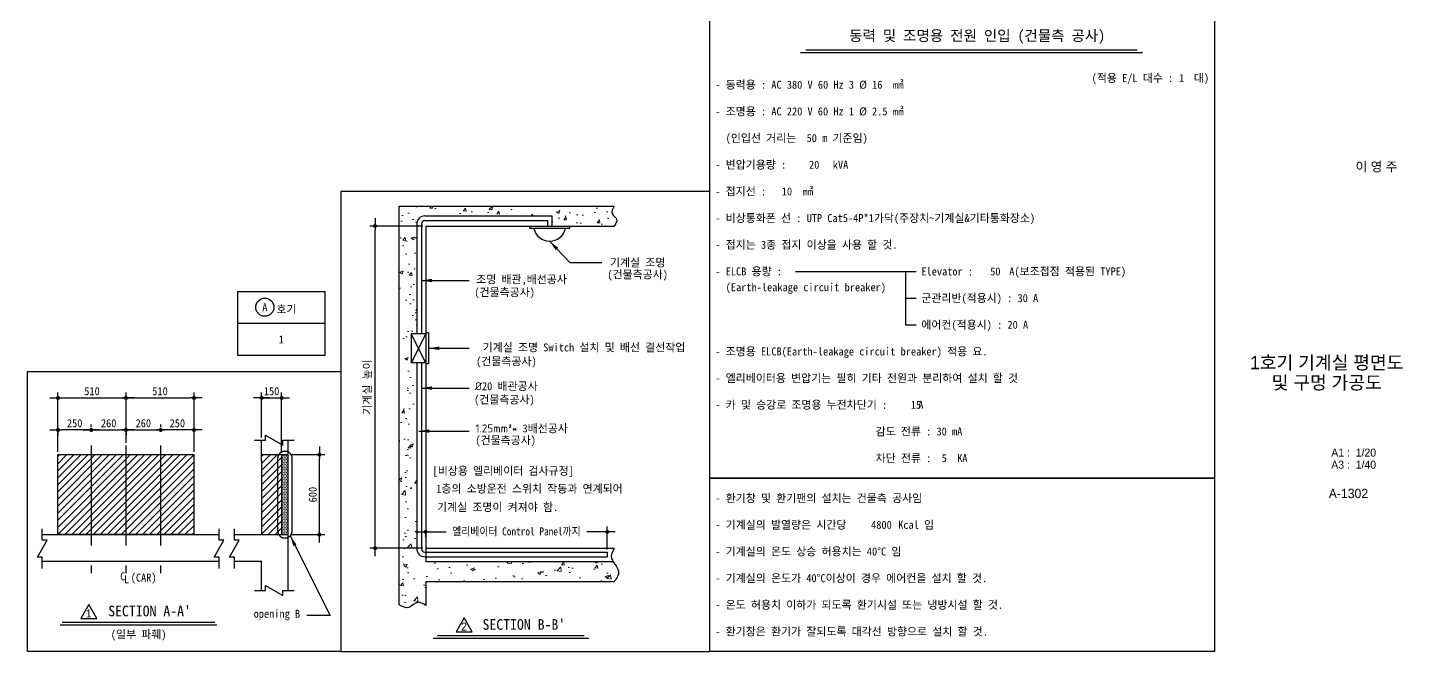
# Model space of a CAD drawing. Extents: x -9109 to 174251, y 57759 to 115528.
# Drawn here: x 46862 to 57173, y 98509 to 103188 of the extents above; entities that cross this region are included whole.
import ezdxf
from ezdxf.enums import TextEntityAlignment as Align

# ---------------------------------------------------------------- set-up
doc = ezdxf.new("R2010")
doc.units = 0
doc.header["$LTSCALE"] = 600
doc.header["$MEASUREMENT"] = 0
for name, pattern in [('CENTER', [2, 1.25, -0.25, 0.25, -0.25]), ('PHANTOM', [2.5, 1.25, -0.25, 0.25, -0.25, 0.25, -0.25]), ('PHANTOM2', [31.75, 15.875, -3.175, 3.175, -3.175, 3.175, -3.175])]:
    doc.linetypes.add(name, pattern=pattern)
doc.layers.get('0').update_dxf_attribs({"linetype": 'CONTINUOUS'})
for name, color, linetype in [('1', 3, 'CONTINUOUS'), ('3', 1, 'CENTER'), ('4', 6, 'PHANTOM'), ('7', 7, 'CONTINUOUS'), ('A-BORD-TEXT', 3, 'CONTINUOUS'), ('A-DIMS', 7, 'CONTINUOUS')]:
    doc.layers.add(name, color=color, linetype=linetype)
for name, color, linetype, lineweight in [('A-MKXS-LEAD', 7, 'CONTINUOUS', 25), ('A-MKXS-TEXT1', 3, 'CONTINUOUS', 25), ('A-XXXX-HATC', 8, 'CONTINUOUS', 18), ('A-XXXX-TABL', 7, 'CONTINUOUS', 25), ('A-XXXX-TXT1', 3, 'CONTINUOUS', 25)]:
    doc.layers.add(name, color=color, linetype=linetype, lineweight=lineweight)
doc.styles.add('HY울릉도L', font='')
doc.styles.add('OTIS', font='')
doc.styles.add('굴림', font='')
doc.styles.add('돋움체', font='')
doc.styles.add('맑은고딕', font='')
doc.styles.get('HY울릉도L').set_extended_font_data('Dotum')
doc.styles.get('OTIS').set_extended_font_data('Dotum')
doc.styles.get('굴림').set_extended_font_data('Dotum')
doc.styles.get('돋움체').set_extended_font_data('DotumChe')
doc.styles.get('맑은고딕').set_extended_font_data('Dotum')
doc.dimstyles.new('CDIM', dxfattribs={"dimtxt": 3, "dimasz": 1.5, "dimexe": 2, "dimexo": 1, "dimgap": 1, "dimtad": 1, "dimdec": 0, "dimrnd": 0.5, "dimzin": 0, "dimdsep": 32, "dimlunit": 6, "dimtxsty": 'HY울릉도L', "dimblk1": '_CIDOT', "dimblk2": '_CIDOT', "dimsah": 1, "dimcen": 5.5, "dimclrd": 2, "dimclre": 2, "dimclrt": 7, "dimadec": 0, "dimazin": 0, "dimtfac": 1, "dimtdec": 0, "dimtix": 1, "dimtmove": 2, "dimatfit": 1, "dimldrblk": '_CIDOT', "dimfxl": 1, "dimtolj": 1, "dimtzin": 0, "dimlwd": -1, "dimarcsym": 0})
doc.dimstyles.new('OTIS', dxfattribs={"dimscale": 100, "dimtxt": 2.25, "dimasz": 2, "dimexe": 0.8, "dimexo": 0.8, "dimgap": 0.7, "dimtad": 1, "dimdsep": 46, "dimtxsty": '굴림', "dimblk": 'DOT', "dimcen": 0, "dimclrd": 3, "dimclre": 3, "dimclrt": 3, "dimadec": 0, "dimazin": 0, "dimtfac": 1, "dimtmove": 0, "dimatfit": 3, "dimfxl": 1, "dimtolj": 1, "dimarcsym": 0})

# ---------------------------------------------------------------- blocks, each defined once
blk = doc.blocks.new('_CIDOT')
at = {"color": 0, "linetype": 'ByBlock'}
blk.add_line((2, 0), (-1, 0), dxfattribs=at)
at = {"color": 0, "linetype": 'ByBlock', "const_width": 0.5}
blk.add_lwpolyline([(-0.25, 0, 1), (0.25, 0, 1)], format="xyb", close=True, dxfattribs=at)
blk = doc.blocks.new('*D641')
at = {"layer": 'A-DIMS', "lineweight": -2, "transparency": 16777216}
for p, q in [((48838, 99985), (49091, 99985)), ((48838, 99385), (49091, 99385))]:
    blk.add_line(p, q, dxfattribs=at)
at = {"layer": 'A-DIMS', "transparency": 16777216}
blk.add_line((49051, 99415), (49051, 99955), dxfattribs=at)
at = {"layer": 'A-DIMS', "transparency": 16777216, "xscale": 30, "yscale": 30, "zscale": 30}
for p, rotation in [((49051, 99985), 90), ((49051, 99385), 270)]:
    blk.add_blockref('_CIDOT', p, dxfattribs=dict(at, rotation=rotation))
at = {"layer": 'A-DIMS', "color": 3, "transparency": 16777216, "insert": (49001, 99685), "char_height": 60, "attachment_point": 5, "rotation": 90, "style": '돋움체'}
blk.add_mtext('\\A1;600', dxfattribs=at)
blk = doc.blocks.new('*D642')
at = {"layer": 'A-DIMS', "lineweight": -2, "transparency": 16777216}
for p, q in [((48618, 100114), (48618, 100450)), ((48768, 100005), (48768, 100450))]:
    blk.add_line(p, q, dxfattribs=at)
at = {"layer": 'A-DIMS', "transparency": 16777216}
for p, q in [((48588, 100410), (48558, 100410)), ((48618, 100410), (48768, 100410)), ((48798, 100410), (48828, 100410))]:
    blk.add_line(p, q, dxfattribs=at)
at = {"layer": 'A-DIMS', "transparency": 16777216, "xscale": 30, "yscale": 30, "zscale": 30}
blk.add_blockref('_CIDOT', (48618, 100410), dxfattribs=at)
at = {"layer": 'A-DIMS', "transparency": 16777216, "xscale": 30, "yscale": 30, "zscale": 30, "rotation": 180}
blk.add_blockref('_CIDOT', (48768, 100410), dxfattribs=at)
at = {"layer": 'A-DIMS', "color": 3, "transparency": 16777216, "insert": (48693, 100460), "char_height": 60, "attachment_point": 5, "style": '돋움체'}
blk.add_mtext('\\A1;150', dxfattribs=at)
blk = doc.blocks.new('*D643')
at = {"layer": 'A-DIMS', "lineweight": -2, "transparency": 16777216}
for p, q in [((47091, 100005), (47091, 100450)), ((47601, 100074), (47601, 100450))]:
    blk.add_line(p, q, dxfattribs=at)
at = {"layer": 'A-DIMS', "transparency": 16777216}
blk.add_line((47121, 100410), (47571, 100410), dxfattribs=at)
at = {"layer": 'A-DIMS', "transparency": 16777216, "xscale": 30, "yscale": 30, "zscale": 30, "rotation": 180}
blk.add_blockref('_CIDOT', (47091, 100410), dxfattribs=at)
at = {"layer": 'A-DIMS', "transparency": 16777216, "xscale": 30, "yscale": 30, "zscale": 30}
blk.add_blockref('_CIDOT', (47601, 100410), dxfattribs=at)
at = {"layer": 'A-DIMS', "color": 3, "transparency": 16777216, "insert": (47346, 100460), "char_height": 60, "attachment_point": 5, "style": '돋움체'}
blk.add_mtext('\\A1;510', dxfattribs=at)
blk = doc.blocks.new('*D644')
at = {"layer": 'A-DIMS', "lineweight": -2, "transparency": 16777216}
for p, q in [((47601, 100074), (47601, 100450)), ((48111, 100005), (48111, 100450))]:
    blk.add_line(p, q, dxfattribs=at)
at = {"layer": 'A-DIMS', "transparency": 16777216}
blk.add_line((47631, 100410), (48081, 100410), dxfattribs=at)
at = {"layer": 'A-DIMS', "transparency": 16777216, "xscale": 30, "yscale": 30, "zscale": 30, "rotation": 180}
blk.add_blockref('_CIDOT', (47601, 100410), dxfattribs=at)
at = {"layer": 'A-DIMS', "transparency": 16777216, "xscale": 30, "yscale": 30, "zscale": 30}
blk.add_blockref('_CIDOT', (48111, 100410), dxfattribs=at)
at = {"layer": 'A-DIMS', "color": 3, "transparency": 16777216, "insert": (47856, 100460), "char_height": 60, "attachment_point": 5, "style": '돋움체'}
blk.add_mtext('\\A1;510', dxfattribs=at)
blk = doc.blocks.new('*D645')
at = {"layer": 'A-DIMS', "lineweight": -2, "transparency": 16777216}
for p, q in [((47341, 100190), (47341, 100210)), ((47601, 100151), (47601, 100130))]:
    blk.add_line(p, q, dxfattribs=at)
at = {"layer": 'A-DIMS', "transparency": 16777216}
blk.add_line((47371, 100170), (47571, 100170), dxfattribs=at)
at = {"layer": 'A-DIMS', "transparency": 16777216, "xscale": 30, "yscale": 30, "zscale": 30, "rotation": 180}
blk.add_blockref('_CIDOT', (47341, 100170), dxfattribs=at)
at = {"layer": 'A-DIMS', "transparency": 16777216, "xscale": 30, "yscale": 30, "zscale": 30}
blk.add_blockref('_CIDOT', (47601, 100170), dxfattribs=at)
at = {"layer": 'A-DIMS', "color": 3, "transparency": 16777216, "insert": (47471, 100220), "char_height": 60, "attachment_point": 5, "style": '돋움체'}
blk.add_mtext('\\A1;260', dxfattribs=at)
blk = doc.blocks.new('*D646')
at = {"layer": 'A-DIMS', "lineweight": -2, "transparency": 16777216}
for p, q in [((47601, 100190), (47601, 100210)), ((47861, 100190), (47861, 100210))]:
    blk.add_line(p, q, dxfattribs=at)
at = {"layer": 'A-DIMS', "transparency": 16777216}
blk.add_line((47631, 100170), (47831, 100170), dxfattribs=at)
at = {"layer": 'A-DIMS', "transparency": 16777216, "xscale": 30, "yscale": 30, "zscale": 30, "rotation": 180}
blk.add_blockref('_CIDOT', (47601, 100170), dxfattribs=at)
at = {"layer": 'A-DIMS', "transparency": 16777216, "xscale": 30, "yscale": 30, "zscale": 30}
blk.add_blockref('_CIDOT', (47861, 100170), dxfattribs=at)
at = {"layer": 'A-DIMS', "color": 3, "transparency": 16777216, "insert": (47731, 100220), "char_height": 60, "attachment_point": 5, "style": '돋움체'}
blk.add_mtext('\\A1;260', dxfattribs=at)
blk = doc.blocks.new('*D934')
at = {"layer": 'A-DIMS', "lineweight": -2, "transparency": 16777216}
for p, q in [((47091, 100151), (47091, 100130)), ((47341, 100190), (47341, 100210))]:
    blk.add_line(p, q, dxfattribs=at)
at = {"layer": 'A-DIMS', "transparency": 16777216}
blk.add_line((47311, 100170), (47121, 100170), dxfattribs=at)
at = {"layer": 'A-DIMS', "transparency": 16777216, "xscale": 30, "yscale": 30, "zscale": 30, "rotation": 180}
blk.add_blockref('_CIDOT', (47091, 100170), dxfattribs=at)
at = {"layer": 'A-DIMS', "transparency": 16777216, "xscale": 30, "yscale": 30, "zscale": 30}
blk.add_blockref('_CIDOT', (47341, 100170), dxfattribs=at)
at = {"layer": 'A-DIMS', "color": 3, "transparency": 16777216, "insert": (47216, 100220), "char_height": 60, "attachment_point": 5, "style": '돋움체'}
blk.add_mtext('\\A1;250', dxfattribs=at)
blk = doc.blocks.new('*D935')
at = {"layer": 'A-DIMS', "lineweight": -2, "transparency": 16777216}
for p, q in [((47861, 100190), (47861, 100210)), ((48111, 100190), (48111, 100210))]:
    blk.add_line(p, q, dxfattribs=at)
at = {"layer": 'A-DIMS', "transparency": 16777216}
blk.add_line((48081, 100170), (47891, 100170), dxfattribs=at)
at = {"layer": 'A-DIMS', "transparency": 16777216, "xscale": 30, "yscale": 30, "zscale": 30, "rotation": 180}
blk.add_blockref('_CIDOT', (47861, 100170), dxfattribs=at)
at = {"layer": 'A-DIMS', "transparency": 16777216, "xscale": 30, "yscale": 30, "zscale": 30}
blk.add_blockref('_CIDOT', (48111, 100170), dxfattribs=at)
at = {"layer": 'A-DIMS', "color": 3, "transparency": 16777216, "insert": (47986, 100220), "char_height": 60, "attachment_point": 5, "style": '돋움체'}
blk.add_mtext('\\A1;250', dxfattribs=at)
blk = doc.blocks.new('*D996')
at = {"layer": 'A-DIMS', "transparency": 16777216}
for p, q in [((49878, 99406), (50002, 99406)), ((51180, 99406), (51056, 99406))]:
    blk.add_line(p, q, dxfattribs=at)
at = {"layer": 'A-DIMS', "lineweight": -2, "transparency": 16777216}
for p, q in [((51210, 99274), (51210, 99446)), ((49848, 99390), (49848, 99366))]:
    blk.add_line(p, q, dxfattribs=at)
at = {"layer": 'A-DIMS', "transparency": 16777216, "xscale": 30, "yscale": 30, "zscale": 30, "rotation": 180}
blk.add_blockref('_CIDOT', (49848, 99406), dxfattribs=at)
at = {"layer": 'A-DIMS', "transparency": 16777216, "xscale": 30, "yscale": 30, "zscale": 30}
blk.add_blockref('_CIDOT', (51210, 99406), dxfattribs=at)
at = {"layer": 'A-DIMS', "color": 3, "transparency": 16777216, "insert": (50529, 99406), "char_height": 60, "attachment_point": 5, "style": '돋움체'}
blk.add_mtext('\\A1;{\\W0.9;\\C4;엘리베이터 Control Panel까지}', dxfattribs=at)
blk = doc.blocks.new('*D997')
at = {"layer": 'A-DIMS', "lineweight": -2, "transparency": 16777216}
for p, q in [((49828, 101699), (49429, 101699)), ((49828, 99283), (49429, 99283))]:
    blk.add_line(p, q, dxfattribs=at)
at = {"layer": 'A-DIMS', "transparency": 16777216}
blk.add_line((49469, 99313), (49469, 101669), dxfattribs=at)
at = {"layer": 'A-DIMS', "transparency": 16777216, "xscale": 30, "yscale": 30, "zscale": 30}
for p, rotation in [((49469, 101699), 90), ((49469, 99283), 270)]:
    blk.add_blockref('_CIDOT', p, dxfattribs=dict(at, rotation=rotation))
at = {"layer": 'A-DIMS', "color": 3, "transparency": 16777216, "insert": (49413, 100491), "char_height": 60, "attachment_point": 5, "rotation": 90, "style": '돋움체'}
blk.add_mtext('\\A1;기계실 높이', dxfattribs=at)

msp = doc.modelspace()

# ---------------------------------------------------------------- hatches: boundary and pattern name
h = msp.add_hatch()
h.set_pattern_fill('ANSI31', color=3, scale=300)
h.set_pattern_definition([(45, (-175705.516, 92965.22), (-26.516504, 26.516504), [])])
h.paths.add_polyline_path([(47090.5, 99984.7), (48110.5, 99984.7), (48110.5, 99384.7), (47090.5, 99384.7)])
h = msp.add_hatch()
h.set_pattern_fill('ANSI31', color=3, scale=300)
h.set_pattern_definition([(45, (48126.85, 102874.7), (-26.5165, 26.5165), [])])
h.paths.add_polyline_path([(48767.9, 99984.7), (48617.9, 99984.7), (48617.9, 99934.7), (48617.9, 99384.7), (48767.9, 99384.7)])
h = msp.add_hatch()
h.set_pattern_fill('DOTS', color=3, scale=200)
h.set_pattern_definition([(0, (-140507.118, 96501.242), (6.25, 12.5), [0, -12.5])])
h.paths.add_polyline_path([(48817.9, 99984.7), (48767.9, 99984.7), (48767.9, 99384.7), (48817.9, 99384.7)])
at = {"layer": 'A-XXXX-HATC'}
h = msp.add_hatch(dxfattribs=at)
h.set_pattern_fill('AR-CONC', color=256, scale=35, style=0)
h.set_pattern_definition([(50, (0, 0), (251.04106, -21.96325), [26.25, -288.75]), (355, (0, 0), (-48.56297, 263.26725), [21, -231]), (100.45144, (20.92, -1.83), (202.4781, 241.304), [22.30907, -245.39974]), (46.1842, (0, 70), (373.5345, -57.93175), [39.375, -433.125]), (96.63564, (31.13, 65.17), (327.1317, 340.9415), [33.4636, -368.0998]), (351.18416, (0, 70), (327.1317, 340.9415), [31.5, -346.5]), (21, (35, 52.5), (208.91747, -140.9166), [26.25, -288.75]), (326, (35, 52.5), (85.16037, 253.8025), [21, -231]), (71.45144, (52.4, 40.76), (294.07783, 112.8859), [22.30907, -245.39974]), (37.5, (0, 0), (4.25595, 116.51285), [0, -228.2, 0, -234.5, 0, -231.875]), (7.5, (0, 0), (92.07434, 138.0441), [0, -133.7, 0, -222.95, 0, -88.375]), (327.5, (-78.05, 0), (186.83785, -7.894205), [0, -87.5, 0, -273, 0, -362.25]), (317.5, (-113.05, 0), (204.11516, 35.03674), [0, -113.75, 0, -181.3, 0, -257.25])])
edge = h.paths.add_edge_path()
edge.add_line((49648.3, 101849), (49648.3, 98857.3))
edge.add_spline(control_points=[(49648.3, 98857.3), (49673.8, 98844.6), (49725.3, 98818.7), (49784.4, 98897.5), (49828.5, 98866.4), (49848.3, 98852.5)], knot_values=[0, 0, 0, 0, 76.3661019, 154.4497305, 217.81344, 217.81344, 217.81344, 217.81344], degree=3, periodic=0)
edge.add_line((49848.3, 98852.5), (49848.3, 99032.6))
edge.add_line((49848.3, 99032.6), (51262.3, 99032.6))
edge.add_spline(control_points=[(51262.3, 99032.6), (51279.5, 99057.8), (51314.4, 99108.9), (51269.4, 99157.6), (51253.8, 99182.6)], knot_values=[108.2207165, 108.2207165, 108.2207165, 108.2207165, 189.889515, 273.6505776, 273.6505776, 273.6505776, 273.6505776], degree=3, periodic=0)
edge.add_line((51253.8, 99182.6), (49848.3, 99182.6))
edge.add_line((49848.3, 99182.6), (49848.3, 99218.6))
edge.add_line((49848.3, 99218.6), (49841.4, 99218.6))
edge.add_arc((49841.4, 99278.6), 60, 180, 270, ccw=False)
edge.add_line((49781.4, 99278.6), (49781.4, 100673.3))
edge.add_line((49781.4, 100673.3), (49740.2, 100673.3))
edge.add_line((49740.2, 100673.3), (49740.2, 100890.9))
edge.add_line((49740.2, 100890.9), (49781.4, 100890.9))
edge.add_line((49781.4, 100890.9), (49781.4, 101715.2))
edge.add_arc((49841.4, 101715.2), 60, 90, 180, ccw=False)
edge.add_line((49841.4, 101775.2), (50795.3, 101775.2))
edge.add_line((50795.3, 101775.2), (50795.3, 101699))
edge.add_line((50795.3, 101699), (50926.5, 101699))
edge.add_line((50926.5, 101699), (51262.3, 101699))
edge.add_spline(control_points=[(51262.3, 101699), (51274, 101717.5), (51296.9, 101753.6), (51228.7, 101790.2), (51250.6, 101828.6), (51262.3, 101849)], knot_values=[0, 0, 0, 0, 55.0126751, 107.7399806, 167.1192497, 167.1192497, 167.1192497, 167.1192497], degree=3, periodic=0)
edge.add_line((51262.3, 101849), (49648.3, 101849))

# ---------------------------------------------------------------- linework, layer by layer
for p, q in [((49648.3, 98857.3), (49648.3, 101849)), ((49648.3, 101849), (51262.3, 101849)), ((49848.3, 101699), (49848.3, 99182.6)), ((49848.3, 101699), (51262.3, 101699)), ((49848.3, 100890.9), (49740.2, 100890.9)), ((49870.1, 100898.4), (49848.3, 100898.4)), ((49848.3, 100673.3), (49740.2, 100673.3)), ((49870.1, 100665.8), (49848.3, 100665.8)), ((48617.9, 99934.7), (48617.9, 100093.6)), ((48817.9, 98966.8), (48817.9, 100093.6)), ((48617.9, 99984.7), (48767.9, 99984.7)), ((48617.9, 99934.7), (48617.9, 99384.7)), ((48767.9, 99984.7), (48817.9, 99984.7)), ((48767.9, 99984.7), (48767.9, 99384.7)), ((46973.6, 99384.7), (48298.4, 99384.7)), ((48413.4, 99384.7), (48767.9, 99384.7)), ((48767.9, 99384.7), (48817.9, 99384.7)), ((46973.6, 99184.7), (48298.4, 99184.7)), ((48413.4, 99184.7), (48617.9, 99184.7)), ((48617.9, 98966.8), (48617.9, 99184.7)), ((49848.3, 99182.6), (51253.8, 99182.6)), ((49848.3, 99032.6), (51262.3, 99032.6)), ((49848.3, 99032.6), (49848.3, 98852.5))]:
    msp.add_line(p, q)
at = {"color": 7}
for p, q in [((49740.2, 100890.9), (49740.2, 100673.3)), ((49848.3, 100898.4), (49848.3, 100665.8)), ((49870.1, 100898.4), (49870.1, 100665.8))]:
    msp.add_line(p, q, dxfattribs=at)
at = {"color": 3, "linetype": 'PHANTOM2'}
msp.add_line((49848.3, 99282.6), (51262.3, 99282.6), dxfattribs=at)
at = {"color": 3}
for p, q in [((47108.3, 98708.6), (48283.3, 98708.6)), ((47123.1, 98728.2), (48267.5, 98728.2))]:
    msp.add_line(p, q, dxfattribs=at)
for points in [[(48563.9, 100093.6), (48648.1, 100093.6), (48648.1, 100130.8), (48777.8, 100056.3), (48777.8, 100093.6), (48861.7, 100093.6)], [(46973.6, 99130.8), (46973.6, 99215), (46936.3, 99215), (47010.9, 99344.6), (46973.6, 99344.6), (46973.6, 99428.6)], [(48298.4, 99130.8), (48298.4, 99215), (48261.1, 99215), (48335.7, 99344.6), (48298.4, 99344.6), (48298.4, 99428.6)], [(48413.4, 99130.8), (48413.4, 99215), (48376.1, 99215), (48450.7, 99344.6), (48413.4, 99344.6), (48413.4, 99428.6)], [(48563.9, 98966.8), (48648.1, 98966.8), (48648.1, 99004.1), (48777.8, 98929.5), (48777.8, 98966.8), (48861.7, 98966.8)]]:
    msp.add_lwpolyline(points)
msp.add_lwpolyline([(47090.5, 99984.7), (48110.5, 99984.7), (48110.5, 99384.7), (47090.5, 99384.7)], close=True)
at = {"color": 4, "linetype": 'Continuous'}
for points in [[(47261.7, 98755.6), (47381.7, 98755.6), (47321.7, 98860.6), (47261.7, 98755.6)], [(50075.5, 98656.5), (50195.5, 98656.5), (50135.5, 98761.5), (50075.5, 98656.5)]]:
    msp.add_lwpolyline(points, dxfattribs=at)
at = {"layer": '1'}
for p, q in [((52658, 103000.5), (55222, 103000.5)), ((52698, 103020.5), (55182, 103020.5)), ((49842.4, 101775.2), (50795.3, 101775.2)), ((50795.3, 101775.2), (50795.3, 101699)), ((49781.4, 101715.2), (49781.4, 100890.9)), ((49816.4, 101715.2), (49816.4, 100890.9)), ((49841.4, 101740.2), (50761.1, 101740.2)), ((50627.9, 101699), (50926.5, 101699)), ((50627.9, 101681.2), (50627.9, 101699)), ((50926.5, 101681.2), (50627.9, 101681.2)), ((50761.1, 101740.2), (50761.1, 101699)), ((50926.5, 101699), (50926.5, 101681.2)), ((49848.3, 100890.9), (49740.2, 100673.3)), ((49848.3, 100673.3), (49740.2, 100890.9)), ((49781.4, 100673.3), (49781.4, 99278.6)), ((49816.4, 100673.3), (49816.4, 99278.6)), ((49841.4, 99253.6), (51210.1, 99253.6)), ((49842.4, 99218.6), (51210.1, 99218.6)), ((51210.1, 99253.6), (51210.1, 99218.6)), ((49903.3, 98608.6), (51071.4, 98608.6)), ((49936.9, 98629.1), (51035.3, 98629.1))]:
    msp.add_line(p, q, dxfattribs=at)
msp.add_circle((48641.9, 101090.2), 68.1, dxfattribs=at)
for centre, radius, start, end in [((49841.4, 101715.2), 60, 90, 180), ((49841.4, 101715.2), 25, 90, 180), ((50777.7, 101706.3), 121.1, 191.93199, 348.06801), ((49841.4, 99278.6), 60, 180, 270), ((49841.4, 99278.6), 25, 180, 270)]:
    msp.add_arc(centre, radius, start, end, dxfattribs=at)
for points in [[(51262.3, 101849), (51246.4, 101791.8), (51279.9, 101751.1), (51262.3, 101699)], [(51262.3, 99282.6), (51239.1, 99221.3), (51294.5, 99107.7), (51262.3, 99032.6)], [(49848.3, 98852.5), (49790.2, 98877.7), (49722.4, 98839), (49648.3, 98857.3)]]:
    msp.add_spline(points, degree=3, dxfattribs=at)
at = {"layer": '3'}
for p, q in [((47340.5, 100054), (47340.5, 99097)), ((47600.5, 100054), (47600.5, 99097)), ((47860.5, 100054), (47860.5, 99097))]:
    msp.add_line(p, q, dxfattribs=at)
at = {"layer": '4'}
msp.add_lwpolyline([(48792.9, 99359.7), (48792.9, 99359.7, 0.4142136), (48847.9, 99414.7), (48847.9, 99954.7, 0.4142136), (48792.9, 100009.7), (48792.9, 100009.7, 0.4142136), (48737.9, 99954.7), (48737.9, 99414.7, 0.4142136)], format="xyb", close=True, dxfattribs=at)
at = {"layer": '7', "color": 3}
msp.add_line((49848.3, 99388.4), (49848.3, 99410.2), dxfattribs=at)
at = {"layer": 'A-MKXS-LEAD'}
for p, q in [((51169.2, 101423.8), (50931, 101423.8)), ((49132.1, 98778.8), (48958.1, 98778.8))]:
    msp.add_line(p, q, dxfattribs=at)
at = {"layer": 'A-MKXS-TEXT1'}
for p, q in [((52621.8, 101358.6), (53524.8, 101358.6)), ((53444.8, 101358.6), (53444.8, 100958.6)), ((53444.8, 101158.6), (53524.8, 101158.6)), ((53444.8, 100958.6), (53524.8, 100958.6))]:
    msp.add_line(p, q, dxfattribs=at)
at = {"layer": 'A-XXXX-TABL'}
msp.add_line((49092.4, 100968.6), (48439, 100968.6), dxfattribs=at)
for points in [[(51980, 103308.6), (55762.4, 103308.6), (55762.4, 99808.6), (51980, 99808.6)], [(51980, 101958.6), (49212.4, 101958.6), (49212.4, 98508.6), (51980, 98508.6)], [(48439, 101208.6), (49092.4, 101208.6), (49092.4, 100728.6), (48439, 100728.6)], [(46862.4, 100608.6), (49212.4, 100608.6), (49212.4, 98508.6), (46862.4, 98508.6)], [(51980, 99808.6), (55762.4, 99808.6), (55762.4, 98508.6), (51980, 98508.6)]]:
    msp.add_lwpolyline(points, close=True, dxfattribs=at)

# ---------------------------------------------------------------- texts
at = {"color": 4, "linetype": 'Continuous', "style": 'OTIS'}
for s, p in [('1', (47321.7, 98794.1)), ('2', (50135.5, 98695))]:
    msp.add_text(s, height=60, dxfattribs=at).set_placement(p, align=Align.MIDDLE_CENTER)
at = {"layer": 'A-BORD-TEXT', "style": '맑은고딕'}
msp.add_text('이 영 주', height=70, dxfattribs=at).set_placement((57135.1, 102109), align=Align.RIGHT)
at = {"layer": 'A-MKXS-TEXT1', "style": '돋움체'}
for s, height, p in [('동력 및 조명용 전원 인입 (건물측 공사)', 80, (53983.2, 103086.6)), ('opening B', 60, (48732.6, 98761.8))]:
    msp.add_text(s, height=height, dxfattribs=at).set_placement(p, align=Align.CENTER)
for s, p in [('- 동력용 : AC 380 V 60 Hz 3 %%C 16  ㎟', (52020, 102758.6)), ('- 조명용 : AC 220 V 60 Hz 1 %%C 2.5 ㎟', (52020, 102558.6)), ('  (인입선 거리는  50 m 기준임)', (52020, 102358.6)), ('- 변압기용량 :         kVA', (52020, 102158.6)), ('- 접지선 :       ㎟ ', (52020, 101958.6)), ('- 비상통화폰 선 : UTP Cat5-4P*1가닥(주장치~기계실&기타통화장소)', (52020, 101758.6)), ('- 접지는 3종 접지 이상을 사용 할 것.', (52020, 101558.6)), ('- ELCB 용량 : ', (52020, 101358.6)), ('Elevator :       A(보조접점 적용된 TYPE)', (53564.8, 101358.6)), ('  (Earth-leakage circuit breaker)', (52020, 101240.1)), ('군관리반(적용시) : 30 A', (53564.8, 101158.6)), ('에어컨(적용시) : 20 A', (53564.8, 100958.6)), ('- 조명용 ELCB(Earth-leakage circuit breaker) 적용 요.', (52020, 100758.6)), ('- 엘리베이터용 변압기는 필히 기타 전원과 분리하여 설치 할 것', (52020, 100558.6)), ('- 카 및 승강로 조명용 누전차단기 :      A', (52020, 100358.6)), ('                               감도 전류 : 30 mA', (52020, 100158.6)), ('                               차단 전류 :  5  KA', (52020, 99958.6)), ('- 환기창 및 환기팬의 설치는 건물측 공사임', (52020, 99658.6)), ('- 기계실의 발열량은 시간당          Kcal 임', (52020, 99458.6)), ('4800', (53188.1, 99458.6)), ('- 기계실의 온도 상승 허용치는 40%%DC 임', (52020, 99258.6)), ('- 기계실의 온도가 40%%dC이상이 경우 에어컨을 설치 할 것.', (52020, 99058.6)), ('- 온도 허용치 이하가 되도록 환기시설 또는 냉방시설 할 것.', (52020, 98858.6)), ('- 환기창은 환기가 잘되도록 대각선 방향으로 설치 할 것.', (52020, 98658.6))]:
    msp.add_text(s, height=60, dxfattribs=at).set_placement(p, align=Align.MIDDLE_LEFT)
msp.add_text('(적용 E/L 대수 :    대)', height=60, dxfattribs=at).set_placement((55722.4, 102808.6), align=Align.MIDDLE_RIGHT)
for s, p in [('1', (55517, 102808.6)), ('20', (52761.4, 102158.6)), ('10', (52556.9, 101958.6)), ('50', (54119.8, 101358.6)), ('A', (48641.9, 101090.2)), ('1', (48765.7, 100848.6)), ('15', (53524.9, 100358.6)), ('(일부 파훼)', (47695.8, 98636.7))]:
    msp.add_text(s, height=60, dxfattribs=at).set_placement(p, align=Align.MIDDLE_CENTER)
for s, height, p in [('호기', 60, (48728.9, 101044.7)), ('[비상용 엘리베이터 검사규정]', 60, (49900.2, 99833.4)), ('1층의 소방운전 스위치 작동과 연계되어', 60, (49927, 99699.4)), ('기계실 조명이 켜져야 함.', 60, (49933.6, 99561.4)), ('C', 60, (47557.4, 99042.5)), ('(CAR)', 60, (47636.5, 99032.4)), ('L', 60, (47586.5, 99020.3)), ("SECTION A-A'", 80, (47467.5, 98772.4)), ("SECTION B-B'", 80, (50274.1, 98671.4))]:
    msp.add_text(s, height=height, dxfattribs=at).set_placement(p)
at = {"layer": 'A-MKXS-TEXT1', "char_height": 60, "attachment_point": 5, "style": '돋움체'}
for s, insert in [('\\A1;기계실 조명', (51437.7, 101422)), ('\\A1;(건물측공사)', (51437.7, 101327.9)), ('\\A1;조명 배관,배선공사', (50567, 101291.7)), ('\\A1;(건물측공사)', (50440.1, 101194.4)), ('\\A1;기계실 조명 Switch 설치 및 배선 결선작업', (51035.3, 100785.5)), ('\\A1;(건물측공사)', (50453.4, 100676.5)), ('\\A1;{\\fISOCPEUR|b0|i0|c0|p34;%%C}20 배관공사', (50453, 100494.9)), ('\\A1;(건물측공사)', (50438.2, 100389.4)), ('\\A1;{\\fISOCPEUR|b0|i0|c0|p34;1.25mm²*} 3배선공사', (50568, 100178.3)), ('\\A1;(건물측공사)', (50447.7, 100084.4))]:
    msp.add_mtext(s, dxfattribs=dict(at, insert=insert))
at = {"layer": 'A-XXXX-TXT1', "style": '맑은고딕'}
for s, p in [('1호기 기계실 평면도', (56604.9, 100675.1)), ('및 구멍 가공도', (56604.9, 100525.1))]:
    msp.add_text(s, height=100, dxfattribs=at).set_placement(p, align=Align.MIDDLE_CENTER)
for s, height, p in [('A1 :  1/20', 60, (56974.5, 99970)), ('A3 :  1/40', 60, (56974.5, 99879.3)), ('A-1302', 70, (56914.9, 99658.5))]:
    msp.add_text(s, height=height, dxfattribs=at).set_placement(p, align=Align.RIGHT)

# ---------------------------------------------------------------- dimensions: what is measured, and where the dimension line sits
at = {"layer": 'A-DIMS'}
dim = msp.add_linear_dim(base=(49468.9, 101699), p1=(49848.3, 99282.6), p2=(49848.3, 101699), angle=90, text='기계실 높이', dimstyle='CDIM', override={"dimscale": 20, "dimtxsty": '돋움체', "dimclrd": 256, "dimclre": 256, "dimclrt": 3}, dxfattribs=at)
dim.commit()
dim.dimension.update_dxf_attribs({"geometry": '*D997', "text_midpoint": (49412.8, 100490.8)})
for base, p1, p2, picture, middle in [((47600.5, 100410.2), (47090.5, 99984.7), (47600.5, 100054), '*D643', (47345.5, 100460.2)), ((48110.5, 100410.2), (47600.5, 100054), (48110.5, 99984.7), '*D644', (47855.5, 100460.2)), ((48767.9, 100410.2), (48617.9, 100093.6), (48767.9, 99984.7), '*D642', (48692.9, 100460.2)), ((47600.5, 100170.2), (47340.5, 100170.2), (47600.5, 100170.7), '*D645', (47470.5, 100220.2)), ((47860.5, 100170.2), (47600.5, 100170.2), (47860.5, 100170.2), '*D646', (47730.5, 100220.2))]:
    dim = msp.add_linear_dim(base=base, p1=p1, p2=p2, dimstyle='CDIM', override={"dimscale": 20, "dimtxsty": '돋움체', "dimclrd": 256, "dimclre": 256, "dimclrt": 3}, dxfattribs=at)
    dim.commit()
    dim.dimension.update_dxf_attribs({"geometry": picture, "text_midpoint": middle})
for base, p1, p2, angle, picture, middle in [((47090.5, 100170.2), (47340.5, 100170.2), (47090.5, 100170.7), 180, '*D934', (47215.5, 100220.2)), ((47860.5, 100170.2), (48110.5, 100170.2), (47860.5, 100170.2), 180, '*D935', (47985.5, 100220.2)), ((49050.6, 99984.7), (48817.9, 99384.7), (48817.9, 99984.7), 90, '*D641', (49000.5, 99684.7))]:
    dim = msp.add_linear_dim(base=base, p1=p1, p2=p2, angle=angle, dimstyle='CDIM', override={"dimscale": 20, "dimtxsty": '돋움체', "dimclrd": 256, "dimclre": 256, "dimclrt": 3}, dxfattribs=at)
    dim.commit()
    dim.dimension.update_dxf_attribs({"geometry": picture, "text_midpoint": middle})
dim = msp.add_linear_dim(base=(51210.1, 99406.1), p1=(49848.3, 99410.2), p2=(51210.1, 99253.6), text='{\\W0.9;\\C4;엘리베이터 Control Panel까지}', dimstyle='CDIM', override={"dimscale": 20, "dimtxsty": '돋움체', "dimclrd": 256, "dimclre": 256, "dimclrt": 3}, dxfattribs=at)
dim.commit()
dim.dimension.update_dxf_attribs({"geometry": '*D996', "text_midpoint": (50529.2, 99406.1), "dimtype": 160})

# ---------------------------------------------------------------- leaders
at = {"layer": 'A-MKXS-LEAD'}
for points in [[(50777.7, 101585.2), (50931, 101423.8)], [(49816.4, 101290.5), (50174.5, 101290.5)], [(49870.1, 100782.1), (50174.5, 100782.1)], [(49816.4, 100483.8), (50174.5, 100483.8)], [(49796.2, 100161.5), (50174.5, 100161.5)], [(48832, 99376.1), (49132.1, 98778.8)]]:
    msp.add_leader(points, dimstyle='OTIS', override={"dimscale": 40, "dimtad": 0, "dimtxsty": 'OTIS', "dimclrd": 256, "dimatfit": 0}, dxfattribs=at)

doc.saveas('drawing.dxf')
